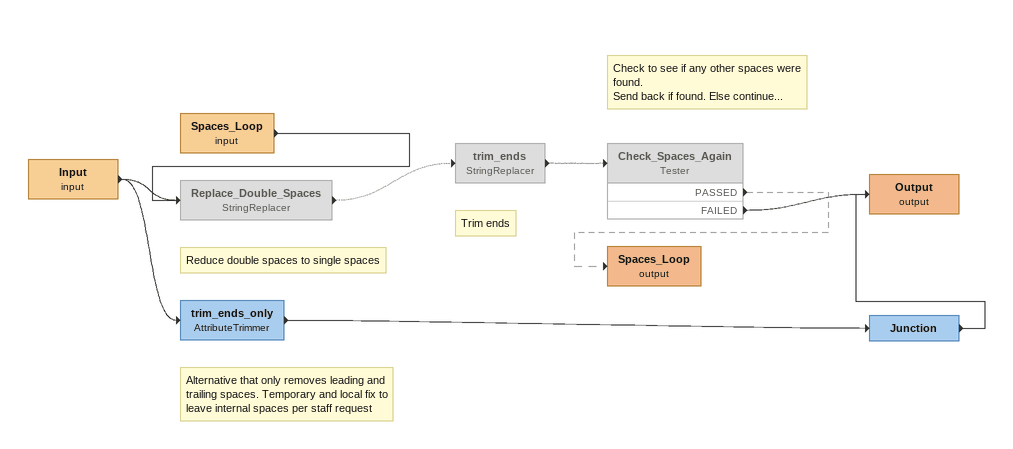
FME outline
Input (input)
    -> Replace_Double_Spaces
    -> trim_ends_only
Note: Alternative that only removes leading and trailing spaces. Temporary and local fix to leave internal spaces per staff request
trim_ends_only: AttributeTrimmer
    -> Junction
Junction
    -> Output (output)
Spaces_Loop (input)
    -> Replace_Double_Spaces
Note: Reduce double spaces to single spaces
Replace_Double_Spaces: StringReplacer [off]
    -> trim_ends [off]
Note: Trim ends
trim_ends: StringReplacer [off]
    -> Check_Spaces_Again [off]
Note: Check to see if any other spaces were found. / Send back if found. Else continue...
Check_Spaces_Again: Tester [off]
    PASSED -> Spaces_Loop (output) [off]
    FAILED -> Output (output)
Output (output)
Spaces_Loop (output)
